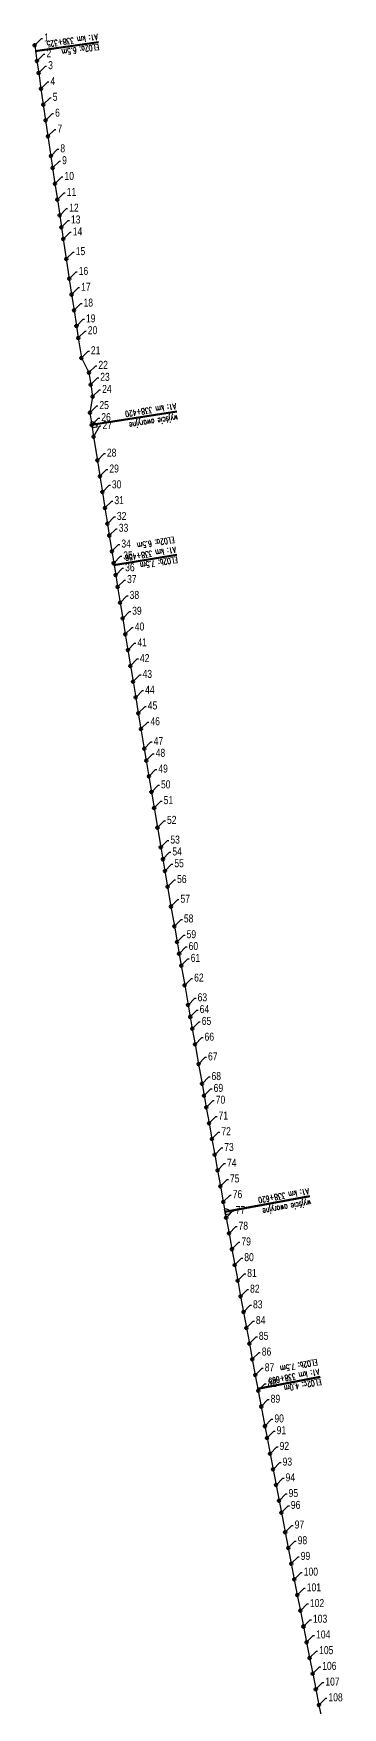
# Model space of a CAD drawing. Header units: metres. Extents: x 7402779 to 7405920, y 5696902 to 5712005.
# Drawn here: x 7402912.5 to 7402989.8, y 5709340.9 to 5709759.4 of the extents above; entities that cross this region are included whole.
import ezdxf

# ---------------------------------------------------------------- set-up
doc = ezdxf.new("R2010")
doc.units = ezdxf.units.M
for name, color, linetype in [('Drzwi ewakuacyjne', 100, 'Continuous'), ('Drzwi ewakuacyjne_opis', 7, 'Continuous'), ('Ekran_akustyczny', 100, 'Continuous'), ('Ekran_akustyczny_4m_opis', 7, 'Continuous'), ('Ekran_akustyczny_6.5m_opis', 7, 'Continuous'), ('Ekran_akustyczny_7.5m_opis', 7, 'Continuous'), ('Ekran_akustyczny_pale', 100, 'Continuous'), ('Ekran_akustyczny_pale_opis', 1, 'Continuous')]:
    doc.layers.add(name, color=color, linetype=linetype)
doc.styles.add('CDMSTYLE', font='CDMSIMPL', dxfattribs={"width": 0.8, "bigfont": 'CDMBIGPL'})
doc.styles.add('simplex 0.60', font='simplex.shx', dxfattribs={"width": 0.6})
doc.dimstyles.new('CDM-ME200MM', dxfattribs={"dimscale": 0.2, "dimtxt": 2.5, "dimasz": 1.5, "dimexe": 1.5, "dimexo": 5, "dimgap": 0.5, "dimtad": 1, "dimdec": 0, "dimlfac": 1000, "dimrnd": 1, "dimzin": 9, "dimtxsty": 'CDMSTYLE', "dimblk": 'OBLIQUE', "dimcen": 2.5, "dimdle": 1.5, "dimclrd": 9, "dimclre": 9, "dimadec": 1, "dimazin": 2, "dimtfac": 1, "dimtdec": 0, "dimtix": 1, "dimtmove": 2, "dimatfit": 3, "dimldrblk": 'NONE', "dimfxl": 1, "dimtvp": 1, "dimtolj": 1, "dimtzin": 0, "dimlwd": 25, "dimlwe": 25, "dimarcsym": 0})

# ---------------------------------------------------------------- blocks, each defined once
blk = doc.blocks.new('Wyjście awaryjne')
at = {"layer": 'Drzwi ewakuacyjne'}
blk.add_lwpolyline([(0, 0), (-1.4, 0, 0.414214), (0, -1.4)], format="xyb", close=True, dxfattribs=at)
blk = doc.blocks.new('_None')
blk = doc.blocks.new('_OBLIQUE')
at = {"color": 0, "linetype": 'ByBlock'}
blk.add_line((-0.5, -0.5), (0.5, 0.5), dxfattribs=at)

msp = doc.modelspace()

# ---------------------------------------------------------------- linework, layer by layer
at = {"layer": 'Drzwi ewakuacyjne_opis', "lineweight": 100}
for p, q in [((7402948.39, 5709664.9), (7402926.99, 5709661.55)), ((7402981.64, 5709468.71), (7402960.34, 5709464.83))]:
    msp.add_line(p, q, dxfattribs=at)
at = {"layer": 'Ekran_akustyczny', "linetype": 'Continuous', "lineweight": -3}
msp.add_lwpolyline([(7402912.81, 5709756.43), (7402913.38, 5709752.47), (7402913.81, 5709749.5), (7402914.39, 5709745.55), (7402914.96, 5709741.59), (7402915.55, 5709737.63), (7402916.13, 5709733.67), (7402916.86, 5709728.73), (7402917.3, 5709725.76), (7402917.89, 5709721.8), (7402918.48, 5709717.85), (7402919.07, 5709713.89), (7402919.51, 5709710.92), (7402919.96, 5709707.96), (7402920.71, 5709703.01), (7402921.46, 5709698.07), (7402922.06, 5709694.11), (7402922.66, 5709690.16), (7402923.27, 5709686.21), (7402923.73, 5709683.24), (7402924.5, 5709678.25), (7402926.38, 5709674.61), (7402926.84, 5709671.59), (7402927.31, 5709668.58), (7402926.63, 5709664.54), (7402927.1, 5709661.52), (7402927.56, 5709658.56), (7402928.5, 5709652.63), (7402929.12, 5709648.68), (7402929.75, 5709644.73), (7402930.38, 5709640.78), (7402931.01, 5709636.83), (7402931.48, 5709633.87), (7402932.12, 5709629.92), (7402932.59, 5709626.96), (7402933.07, 5709623.99), (7402933.55, 5709621.03), (7402934.19, 5709617.08), (7402934.83, 5709613.14), (7402935.48, 5709609.19), (7402936.12, 5709605.24), (7402936.77, 5709601.29), (7402937.42, 5709597.35), (7402938.08, 5709593.4), (7402938.73, 5709589.46), (7402939.39, 5709585.51), (7402940.21, 5709580.58), (7402940.71, 5709577.62), (7402941.37, 5709573.67), (7402942.03, 5709569.73), (7402942.7, 5709565.79), (7402943.53, 5709560.86), (7402944.37, 5709555.93), (7402944.88, 5709552.97), (7402945.38, 5709550.01), (7402946.06, 5709546.07), (7402946.91, 5709541.14), (7402947.76, 5709536.21), (7402948.44, 5709532.27), (7402948.95, 5709529.32), (7402949.47, 5709526.36), (7402950.33, 5709521.44), (7402951.19, 5709516.51), (7402951.71, 5709513.56), (7402952.23, 5709510.6), (7402952.93, 5709506.66), (7402953.8, 5709501.74), (7402954.67, 5709496.82), (7402955.2, 5709493.86), (7402955.73, 5709490.91), (7402956.43, 5709486.97), (7402957.14, 5709483.04), (7402957.85, 5709479.1), (7402958.56, 5709475.16), (7402959.28, 5709471.23), (7402959.99, 5709467.29), (7402960.71, 5709463.36), (7402961.43, 5709459.42), (7402962.15, 5709455.49), (7402962.87, 5709451.55), (7402963.6, 5709447.62), (7402964.33, 5709443.69), (7402965.05, 5709439.75), (7402965.78, 5709435.82), (7402966.52, 5709431.89), (7402967.25, 5709427.96), (7402967.99, 5709424.03), (7402968.73, 5709420.09), (7402969.47, 5709416.16), (7402970.4, 5709411.25), (7402970.96, 5709408.3), (7402971.7, 5709404.37), (7402972.45, 5709400.44), (7402973.2, 5709396.51), (7402973.96, 5709392.59), (7402974.52, 5709389.64), (7402975.47, 5709384.73), (7402976.23, 5709380.8), (7402976.99, 5709376.88), (7402977.75, 5709372.95), (7402978.51, 5709369.02), (7402979.28, 5709365.1), (7402980.05, 5709361.17), (7402980.82, 5709357.25), (7402981.59, 5709353.32), (7402982.36, 5709349.4), (7402983.14, 5709345.47), (7402983.92, 5709341.55), (7402984.7, 5709337.63)], dxfattribs=at)
at = {"layer": 'Ekran_akustyczny_4m_opis', "lineweight": 100}
msp.add_line((7402984.26, 5709423.57), (7402968.53, 5709420.61), dxfattribs=at)
at = {"layer": 'Ekran_akustyczny_6.5m_opis', "lineweight": 100}
msp.add_line((7402928.76, 5709757.2), (7402912.93, 5709754.91), dxfattribs=at)
at = {"layer": 'Ekran_akustyczny_7.5m_opis', "lineweight": 100}
msp.add_line((7402948.37, 5709629.03), (7402932.57, 5709626.48), dxfattribs=at)
at = {"layer": 'Ekran_akustyczny_pale', "lineweight": 100}
for centre in [(7402912.81, 5709756.43), (7402913.38, 5709752.47), (7402913.81, 5709749.5), (7402914.39, 5709745.55), (7402914.97, 5709741.59), (7402915.55, 5709737.63), (7402916.13, 5709733.67), (7402916.86, 5709728.73), (7402917.3, 5709725.76), (7402917.89, 5709721.8), (7402918.48, 5709717.85), (7402919.07, 5709713.89), (7402919.51, 5709710.92), (7402919.96, 5709707.96), (7402920.71, 5709703.01), (7402921.46, 5709698.07), (7402922.06, 5709694.11), (7402922.66, 5709690.16), (7402923.27, 5709686.21), (7402923.73, 5709683.24), (7402924.5, 5709678.25), (7402926.38, 5709674.61), (7402926.84, 5709671.59), (7402927.31, 5709668.58), (7402926.63, 5709664.54), (7402927.1, 5709661.52), (7402927.56, 5709658.56), (7402928.5, 5709652.63), (7402929.12, 5709648.68), (7402929.75, 5709644.73), (7402930.38, 5709640.78), (7402931.01, 5709636.83), (7402931.48, 5709633.87), (7402932.12, 5709629.92), (7402932.59, 5709626.96), (7402933.07, 5709623.99), (7402933.55, 5709621.03), (7402934.19, 5709617.08), (7402934.83, 5709613.14), (7402935.48, 5709609.19), (7402936.13, 5709605.24), (7402936.77, 5709601.29), (7402937.42, 5709597.35), (7402938.08, 5709593.4), (7402938.73, 5709589.45), (7402939.39, 5709585.51), (7402940.21, 5709580.58), (7402940.71, 5709577.62), (7402941.37, 5709573.67), (7402942.03, 5709569.73), (7402942.7, 5709565.79), (7402943.53, 5709560.86), (7402944.37, 5709555.93), (7402944.88, 5709552.97), (7402945.38, 5709550.01), (7402946.06, 5709546.07), (7402946.91, 5709541.14), (7402947.76, 5709536.21), (7402948.44, 5709532.27), (7402948.95, 5709529.32), (7402949.47, 5709526.36), (7402950.33, 5709521.44), (7402951.19, 5709516.51), (7402951.71, 5709513.56), (7402952.23, 5709510.6), (7402952.93, 5709506.66), (7402953.8, 5709501.74), (7402954.67, 5709496.82), (7402955.2, 5709493.86), (7402955.73, 5709490.91), (7402956.43, 5709486.97), (7402957.14, 5709483.04), (7402957.85, 5709479.1), (7402958.56, 5709475.16), (7402959.28, 5709471.23), (7402959.99, 5709467.29), (7402960.71, 5709463.36), (7402961.43, 5709459.42), (7402962.15, 5709455.49), (7402962.87, 5709451.55), (7402963.6, 5709447.62), (7402964.32, 5709443.69), (7402965.05, 5709439.75), (7402965.78, 5709435.82), (7402966.52, 5709431.89), (7402967.25, 5709427.96), (7402967.99, 5709424.03), (7402968.73, 5709420.09), (7402969.47, 5709416.16), (7402970.4, 5709411.25), (7402970.96, 5709408.3), (7402971.7, 5709404.37), (7402972.45, 5709400.44), (7402973.2, 5709396.52), (7402973.96, 5709392.59), (7402974.52, 5709389.64), (7402975.47, 5709384.73), (7402976.23, 5709380.8), (7402976.99, 5709376.88), (7402977.75, 5709372.95), (7402978.51, 5709369.02), (7402979.28, 5709365.1), (7402980.05, 5709361.17), (7402980.82, 5709357.25), (7402981.59, 5709353.32), (7402982.36, 5709349.4), (7402983.14, 5709345.47), (7402983.92, 5709341.55)]:
    msp.add_circle(centre, 0.3, dxfattribs=at)

# ---------------------------------------------------------------- block references
at = {"layer": 'Drzwi ewakuacyjne', "lineweight": 100}
for p, rotation in [((7402927.1, 5709660.85), 188.9095184054803), ((7402960.46, 5709464.14), 190.3339607564701)]:
    msp.add_blockref('Wyjście awaryjne', p, dxfattribs=dict(at, rotation=rotation))

# ---------------------------------------------------------------- texts
at = {"layer": 'Drzwi ewakuacyjne_opis', "lineweight": 100, "char_height": 1.5, "attachment_point": 7, "style": 'simplex 0.60'}
for s, insert, rotation in [('A1: km 338+420', (7402948.06, 5709666.94), 188.909), ('wyjście awaryjne', (7402948.45, 5709664.48), 188.909), ('A1: km 338+620', (7402981.27, 5709470.74), 190.334), ('wyjście awaryjne', (7402981.72, 5709468.29), 190.334)]:
    msp.add_mtext(s, dxfattribs=dict(at, insert=insert, rotation=rotation))
at = {"layer": 'Ekran_akustyczny_4m_opis', "lineweight": 100, "insert": (7402984.34, 5709423.11), "char_height": 1.5, "attachment_point": 7, "rotation": 190.6556, "style": 'simplex 0.60'}
msp.add_mtext('EL02c: 4.0m', dxfattribs=at)
at = {"layer": 'Ekran_akustyczny_6.5m_opis', "lineweight": 100, "char_height": 1.5, "attachment_point": 7, "style": 'simplex 0.60'}
for s, insert, rotation in [('A1: km 338+325', (7402928.47, 5709759.24), 188.2326), ('EL02a: 6.5m', (7402928.83, 5709756.75), 188.2326), ('EL02a: 6.5m', (7402947.64, 5709633.56), 189.1609), ('A1: km 338+456', (7402948.04, 5709631.06), 189.1609)]:
    msp.add_mtext(s, dxfattribs=dict(at, insert=insert, rotation=rotation))
at = {"layer": 'Ekran_akustyczny_7.5m_opis', "lineweight": 100, "char_height": 1.5, "attachment_point": 7, "style": 'simplex 0.60'}
for s, insert, rotation in [('EL02b: 7.5m', (7402948.44, 5709628.57), 189.1609), ('EL02b: 7.5m', (7402983.42, 5709428.02), 190.6556), ('A1: km 338+665', (7402983.88, 5709425.59), 190.6556)]:
    msp.add_mtext(s, dxfattribs=dict(at, insert=insert, rotation=rotation))
at = {"layer": 'Ekran_akustyczny_pale_opis', "color": 1, "lineweight": 100, "char_height": 2, "attachment_point": 4, "style": 'CDMSTYLE'}
for s, insert in [('1', (7402915.18, 5709758.36)), ('2', (7402915.75, 5709754.4)), ('3', (7402916.18, 5709751.43)), ('4', (7402916.76, 5709747.47)), ('5', (7402917.34, 5709743.51)), ('6', (7402917.92, 5709739.55)), ('7', (7402918.5, 5709735.6)), ('8', (7402919.23, 5709730.65)), ('9', (7402919.67, 5709727.68)), ('10', (7402920.26, 5709723.73)), ('11', (7402920.85, 5709719.77)), ('12', (7402921.44, 5709715.81)), ('13', (7402921.88, 5709712.85)), ('14', (7402922.33, 5709709.88)), ('15', (7402923.08, 5709704.94)), ('16', (7402923.83, 5709699.99)), ('17', (7402924.43, 5709696.04)), ('18', (7402925.03, 5709692.09)), ('19', (7402925.64, 5709688.13)), ('20', (7402926.1, 5709685.17)), ('21', (7402926.87, 5709680.18)), ('22', (7402928.75, 5709676.53)), ('23', (7402929.21, 5709673.52)), ('24', (7402929.68, 5709670.5)), ('25', (7402929, 5709666.46)), ('26', (7402929.47, 5709663.45)), ('27', (7402929.78, 5709661.47)), ('28', (7402930.87, 5709654.56)), ('29', (7402931.49, 5709650.6)), ('30', (7402932.12, 5709646.65)), ('31', (7402932.75, 5709642.7)), ('32', (7402933.38, 5709638.75)), ('33', (7402933.85, 5709635.79)), ('34', (7402934.49, 5709631.84)), ('35', (7402934.96, 5709628.88)), ('36', (7402935.44, 5709625.92)), ('37', (7402935.92, 5709622.96)), ('38', (7402936.56, 5709619.01)), ('39', (7402937.2, 5709615.06)), ('40', (7402937.85, 5709611.11)), ('41', (7402938.5, 5709607.17)), ('42', (7402939.14, 5709603.22)), ('43', (7402939.79, 5709599.27)), ('44', (7402940.45, 5709595.33)), ('45', (7402941.1, 5709591.38)), ('46', (7402941.76, 5709587.43)), ('47', (7402942.58, 5709582.5)), ('48', (7402943.08, 5709579.54)), ('49', (7402943.74, 5709575.6)), ('50', (7402944.4, 5709571.65)), ('51', (7402945.07, 5709567.71)), ('52', (7402945.9, 5709562.78)), ('53', (7402946.74, 5709557.85)), ('54', (7402947.25, 5709554.89)), ('55', (7402947.75, 5709551.94)), ('56', (7402948.43, 5709547.99)), ('57', (7402949.28, 5709543.07)), ('58', (7402950.13, 5709538.14)), ('59', (7402950.81, 5709534.2)), ('60', (7402951.32, 5709531.24)), ('61', (7402951.84, 5709528.29)), ('62', (7402952.7, 5709523.36)), ('63', (7402953.56, 5709518.44)), ('64', (7402954.08, 5709515.48)), ('65', (7402954.6, 5709512.53)), ('66', (7402955.3, 5709508.59)), ('67', (7402956.17, 5709503.66)), ('68', (7402957.04, 5709498.74)), ('69', (7402957.57, 5709495.79)), ('70', (7402958.1, 5709492.84)), ('71', (7402958.8, 5709488.9)), ('72', (7402959.51, 5709484.96)), ('73', (7402960.22, 5709481.02)), ('74', (7402960.93, 5709477.09)), ('75', (7402961.65, 5709473.15)), ('76', (7402962.36, 5709469.22)), ('77', (7402963.08, 5709465.28)), ('78', (7402963.8, 5709461.35)), ('79', (7402964.52, 5709457.41)), ('80', (7402965.24, 5709453.48)), ('81', (7402965.97, 5709449.54)), ('82', (7402966.69, 5709445.61)), ('83', (7402967.42, 5709441.68)), ('84', (7402968.15, 5709437.75)), ('85', (7402968.89, 5709433.81)), ('86', (7402969.62, 5709429.88)), ('87', (7402970.36, 5709425.95)), ('88', (7402971.1, 5709422.02)), ('89', (7402971.84, 5709418.09)), ('90', (7402972.77, 5709413.17)), ('91', (7402973.33, 5709410.23)), ('92', (7402974.07, 5709406.3)), ('93', (7402974.82, 5709402.37)), ('94', (7402975.57, 5709398.44)), ('95', (7402976.33, 5709394.51)), ('96', (7402976.89, 5709391.56)), ('97', (7402977.84, 5709386.65)), ('98', (7402978.6, 5709382.73)), ('99', (7402979.36, 5709378.8)), ('100', (7402980.12, 5709374.87)), ('101', (7402980.88, 5709370.95)), ('102', (7402981.65, 5709367.02)), ('103', (7402982.42, 5709363.1)), ('104', (7402983.19, 5709359.17)), ('105', (7402983.96, 5709355.25)), ('106', (7402984.73, 5709351.32)), ('107', (7402985.51, 5709347.4)), ('108', (7402986.29, 5709343.47))]:
    msp.add_mtext(s, dxfattribs=dict(at, insert=insert))

# ---------------------------------------------------------------- leaders
at = {"layer": 'Ekran_akustyczny_pale_opis', "color": 1, "lineweight": 100, "annotation_type": 0, "has_hookline": 1, "hookline_direction": 0}
for points, text_width in [([(7402912.81, 5709756.43), (7402914.5, 5709758.14), (7402914.8, 5709758.14)], 0.381), ([(7402913.38, 5709752.47), (7402915.07, 5709754.19), (7402915.37, 5709754.19)], 1.07), ([(7402913.81, 5709749.5), (7402915.5, 5709751.22), (7402915.8, 5709751.22)], 1.07), ([(7402914.39, 5709745.55), (7402916.08, 5709747.26), (7402916.38, 5709747.26)], 1.14), ([(7402914.97, 5709741.59), (7402916.66, 5709743.3), (7402916.96, 5709743.3)], 1.07), ([(7402915.55, 5709737.63), (7402917.24, 5709739.34), (7402917.54, 5709739.34)], 0.99), ([(7402916.13, 5709733.67), (7402917.82, 5709735.39), (7402918.12, 5709735.39)], 1.07), ([(7402916.86, 5709728.73), (7402918.55, 5709730.44), (7402918.85, 5709730.44)], 1.07), ([(7402917.3, 5709725.76), (7402918.99, 5709727.47), (7402919.29, 5709727.47)], 0.99), ([(7402917.89, 5709721.8), (7402919.58, 5709723.51), (7402919.88, 5709723.51)], 2.29), ([(7402918.48, 5709717.85), (7402920.17, 5709719.56), (7402920.47, 5709719.56)], 1.6), ([(7402919.07, 5709713.89), (7402920.76, 5709715.6), (7402921.06, 5709715.6)], 2.29), ([(7402919.51, 5709710.92), (7402921.21, 5709712.64), (7402921.51, 5709712.64)], 2.29), ([(7402919.96, 5709707.96), (7402921.65, 5709709.67), (7402921.95, 5709709.67)], 2.36), ([(7402920.71, 5709703.01), (7402922.4, 5709704.73), (7402922.7, 5709704.73)], 2.29), ([(7402921.46, 5709698.07), (7402923.15, 5709699.78), (7402923.45, 5709699.78)], 2.21), ([(7402922.06, 5709694.11), (7402923.75, 5709695.83), (7402924.05, 5709695.83)], 2.29), ([(7402922.66, 5709690.16), (7402924.36, 5709691.87), (7402924.66, 5709691.87)], 2.29), ([(7402923.27, 5709686.21), (7402924.96, 5709687.92), (7402925.26, 5709687.92)], 2.21), ([(7402923.73, 5709683.24), (7402925.42, 5709684.95), (7402925.72, 5709684.95)], 2.59), ([(7402924.5, 5709678.25), (7402926.19, 5709679.96), (7402926.49, 5709679.96)], 1.9), ([(7402926.38, 5709674.61), (7402928.07, 5709676.32), (7402928.37, 5709676.32)], 2.59), ([(7402926.84, 5709671.59), (7402928.54, 5709673.31), (7402928.84, 5709673.31)], 2.59), ([(7402926.63, 5709664.54), (7402928.32, 5709666.25), (7402928.62, 5709666.25)], 2.59), ([(7402927.31, 5709668.58), (7402929, 5709670.29), (7402929.3, 5709670.29)], 2.67), ([(7402927.1, 5709661.52), (7402928.79, 5709663.23), (7402929.09, 5709663.23)], 2.51), ([(7402927.56, 5709658.56), (7402929.1, 5709661.26), (7402929.4, 5709661.26)], 2.59), ([(7402928.5, 5709652.63), (7402930.19, 5709654.34), (7402930.49, 5709654.34)], 2.59), ([(7402929.12, 5709648.68), (7402930.81, 5709650.39), (7402931.11, 5709650.39)], 2.51), ([(7402929.75, 5709644.73), (7402931.44, 5709646.44), (7402931.74, 5709646.44)], 2.59), ([(7402930.38, 5709640.78), (7402932.07, 5709642.49), (7402932.37, 5709642.49)], 1.9), ([(7402931.01, 5709636.83), (7402932.7, 5709638.54), (7402933, 5709638.54)], 2.59), ([(7402931.48, 5709633.87), (7402933.17, 5709635.58), (7402933.47, 5709635.58)], 2.59), ([(7402932.12, 5709629.92), (7402933.81, 5709631.63), (7402934.11, 5709631.63)], 2.67), ([(7402932.59, 5709626.96), (7402934.29, 5709628.67), (7402934.59, 5709628.67)], 2.59), ([(7402933.07, 5709623.99), (7402934.76, 5709625.71), (7402935.06, 5709625.71)], 2.51), ([(7402933.55, 5709621.03), (7402935.24, 5709622.75), (7402935.54, 5709622.75)], 2.59), ([(7402934.19, 5709617.08), (7402935.88, 5709618.8), (7402936.18, 5709618.8)], 2.59), ([(7402934.83, 5709613.14), (7402936.53, 5709614.85), (7402936.83, 5709614.85)], 2.51), ([(7402935.48, 5709609.19), (7402937.17, 5709610.9), (7402937.47, 5709610.9)], 2.59), ([(7402936.13, 5709605.24), (7402937.82, 5709606.95), (7402938.12, 5709606.95)], 1.9), ([(7402936.77, 5709601.29), (7402938.46, 5709603.01), (7402938.76, 5709603.01)], 2.59), ([(7402937.42, 5709597.35), (7402939.12, 5709599.06), (7402939.42, 5709599.06)], 2.59), ([(7402938.08, 5709593.4), (7402939.77, 5709595.11), (7402940.07, 5709595.11)], 2.67), ([(7402938.73, 5709589.45), (7402940.42, 5709591.17), (7402940.72, 5709591.17)], 2.59), ([(7402939.39, 5709585.51), (7402941.08, 5709587.22), (7402941.38, 5709587.22)], 2.51), ([(7402940.21, 5709580.58), (7402941.9, 5709582.29), (7402942.2, 5709582.29)], 2.59), ([(7402940.71, 5709577.62), (7402942.4, 5709579.33), (7402942.7, 5709579.33)], 2.59), ([(7402941.37, 5709573.67), (7402943.06, 5709575.39), (7402943.36, 5709575.39)], 2.51), ([(7402942.03, 5709569.73), (7402943.72, 5709571.44), (7402944.02, 5709571.44)], 2.59), ([(7402942.7, 5709565.79), (7402944.39, 5709567.5), (7402944.69, 5709567.5)], 1.9), ([(7402943.53, 5709560.86), (7402945.22, 5709562.57), (7402945.52, 5709562.57)], 2.59), ([(7402944.37, 5709555.93), (7402946.06, 5709557.64), (7402946.36, 5709557.64)], 2.59), ([(7402944.88, 5709552.97), (7402946.57, 5709554.68), (7402946.87, 5709554.68)], 2.67), ([(7402945.38, 5709550.01), (7402947.07, 5709551.72), (7402947.37, 5709551.72)], 2.59), ([(7402946.06, 5709546.07), (7402947.75, 5709547.78), (7402948.05, 5709547.78)], 2.51), ([(7402946.91, 5709541.14), (7402948.6, 5709542.85), (7402948.9, 5709542.85)], 2.59), ([(7402947.76, 5709536.21), (7402949.45, 5709537.93), (7402949.75, 5709537.93)], 2.59), ([(7402948.44, 5709532.27), (7402950.13, 5709533.99), (7402950.43, 5709533.99)], 2.51), ([(7402948.95, 5709529.32), (7402950.64, 5709531.03), (7402950.94, 5709531.03)], 2.59), ([(7402949.47, 5709526.36), (7402951.16, 5709528.07), (7402951.46, 5709528.07)], 1.9), ([(7402950.33, 5709521.44), (7402952.02, 5709523.15), (7402952.32, 5709523.15)], 2.59), ([(7402951.19, 5709516.51), (7402952.88, 5709518.22), (7402953.18, 5709518.22)], 2.59), ([(7402951.71, 5709513.56), (7402953.4, 5709515.27), (7402953.7, 5709515.27)], 2.67), ([(7402952.23, 5709510.6), (7402953.92, 5709512.32), (7402954.22, 5709512.32)], 2.59), ([(7402952.93, 5709506.66), (7402954.62, 5709508.38), (7402954.92, 5709508.38)], 2.51), ([(7402953.8, 5709501.74), (7402955.49, 5709503.45), (7402955.79, 5709503.45)], 2.59), ([(7402954.67, 5709496.82), (7402956.37, 5709498.53), (7402956.67, 5709498.53)], 2.59), ([(7402955.2, 5709493.86), (7402956.89, 5709495.58), (7402957.19, 5709495.58)], 2.51), ([(7402955.73, 5709490.91), (7402957.42, 5709492.62), (7402957.72, 5709492.62)], 2.59), ([(7402956.43, 5709486.97), (7402958.13, 5709488.69), (7402958.43, 5709488.69)], 1.9), ([(7402957.14, 5709483.04), (7402958.83, 5709484.75), (7402959.13, 5709484.75)], 2.59), ([(7402957.85, 5709479.1), (7402959.54, 5709480.81), (7402959.84, 5709480.81)], 2.59), ([(7402958.56, 5709475.16), (7402960.25, 5709476.88), (7402960.55, 5709476.88)], 2.67), ([(7402959.28, 5709471.23), (7402960.97, 5709472.94), (7402961.27, 5709472.94)], 2.59), ([(7402959.99, 5709467.29), (7402961.68, 5709469.01), (7402961.98, 5709469.01)], 2.51), ([(7402960.71, 5709463.36), (7402962.4, 5709465.07), (7402962.7, 5709465.07)], 2.59), ([(7402961.43, 5709459.42), (7402963.12, 5709461.14), (7402963.42, 5709461.14)], 2.59), ([(7402962.15, 5709455.49), (7402963.84, 5709457.2), (7402964.14, 5709457.2)], 2.51), ([(7402962.87, 5709451.55), (7402964.56, 5709453.27), (7402964.86, 5709453.27)], 2.59), ([(7402963.6, 5709447.62), (7402965.29, 5709449.33), (7402965.59, 5709449.33)], 1.9), ([(7402964.32, 5709443.69), (7402966.02, 5709445.4), (7402966.32, 5709445.4)], 2.59), ([(7402965.05, 5709439.75), (7402966.75, 5709441.47), (7402967.05, 5709441.47)], 2.59), ([(7402965.78, 5709435.82), (7402967.48, 5709437.53), (7402967.78, 5709437.53)], 2.67), ([(7402966.52, 5709431.89), (7402968.21, 5709433.6), (7402968.51, 5709433.6)], 2.59), ([(7402967.25, 5709427.96), (7402968.94, 5709429.67), (7402969.24, 5709429.67)], 2.51), ([(7402967.99, 5709424.03), (7402969.68, 5709425.74), (7402969.98, 5709425.74)], 2.59), ([(7402968.73, 5709420.09), (7402970.42, 5709421.81), (7402970.72, 5709421.81)], 2.59), ([(7402969.47, 5709416.16), (7402971.16, 5709417.88), (7402971.46, 5709417.88)], 2.51), ([(7402970.4, 5709411.25), (7402972.09, 5709412.96), (7402972.39, 5709412.96)], 2.59), ([(7402970.96, 5709408.3), (7402972.65, 5709410.02), (7402972.95, 5709410.02)], 1.9), ([(7402971.7, 5709404.37), (7402973.4, 5709406.09), (7402973.7, 5709406.09)], 2.59), ([(7402972.45, 5709400.44), (7402974.14, 5709402.16), (7402974.44, 5709402.16)], 2.59), ([(7402973.2, 5709396.52), (7402974.89, 5709398.23), (7402975.19, 5709398.23)], 2.67), ([(7402973.96, 5709392.59), (7402975.65, 5709394.3), (7402975.95, 5709394.3)], 2.59), ([(7402974.52, 5709389.64), (7402976.21, 5709391.35), (7402976.51, 5709391.35)], 2.51), ([(7402975.47, 5709384.73), (7402977.16, 5709386.44), (7402977.46, 5709386.44)], 2.59), ([(7402976.23, 5709380.8), (7402977.92, 5709382.52), (7402978.22, 5709382.52)], 2.59), ([(7402976.99, 5709376.88), (7402978.68, 5709378.59), (7402978.98, 5709378.59)], 2.51), ([(7402977.75, 5709372.95), (7402979.44, 5709374.66), (7402979.74, 5709374.66)], 3.81), ([(7402978.51, 5709369.02), (7402980.2, 5709370.74), (7402980.5, 5709370.74)], 3.12), ([(7402979.28, 5709365.1), (7402980.97, 5709366.81), (7402981.27, 5709366.81)], 3.81), ([(7402980.05, 5709361.17), (7402981.74, 5709362.88), (7402982.04, 5709362.88)], 3.81), ([(7402980.82, 5709357.25), (7402982.51, 5709358.96), (7402982.81, 5709358.96)], 3.89), ([(7402981.59, 5709353.32), (7402983.28, 5709355.03), (7402983.58, 5709355.03)], 3.81), ([(7402982.36, 5709349.4), (7402984.06, 5709351.11), (7402984.36, 5709351.11)], 3.73), ([(7402983.14, 5709345.47), (7402984.83, 5709347.19), (7402985.13, 5709347.19)], 3.81), ([(7402983.92, 5709341.55), (7402985.61, 5709343.26), (7402985.91, 5709343.26)], 3.81)]:
    msp.add_leader(points, dimstyle='CDM-ME200MM', override={"dimtxt": 3.5, "dimgap": 0.5, "dimtad": 0, "dimzin": 0, "dimclrd": 1}, dxfattribs=dict(at, text_width=text_width))

doc.saveas('drawing.dxf')
